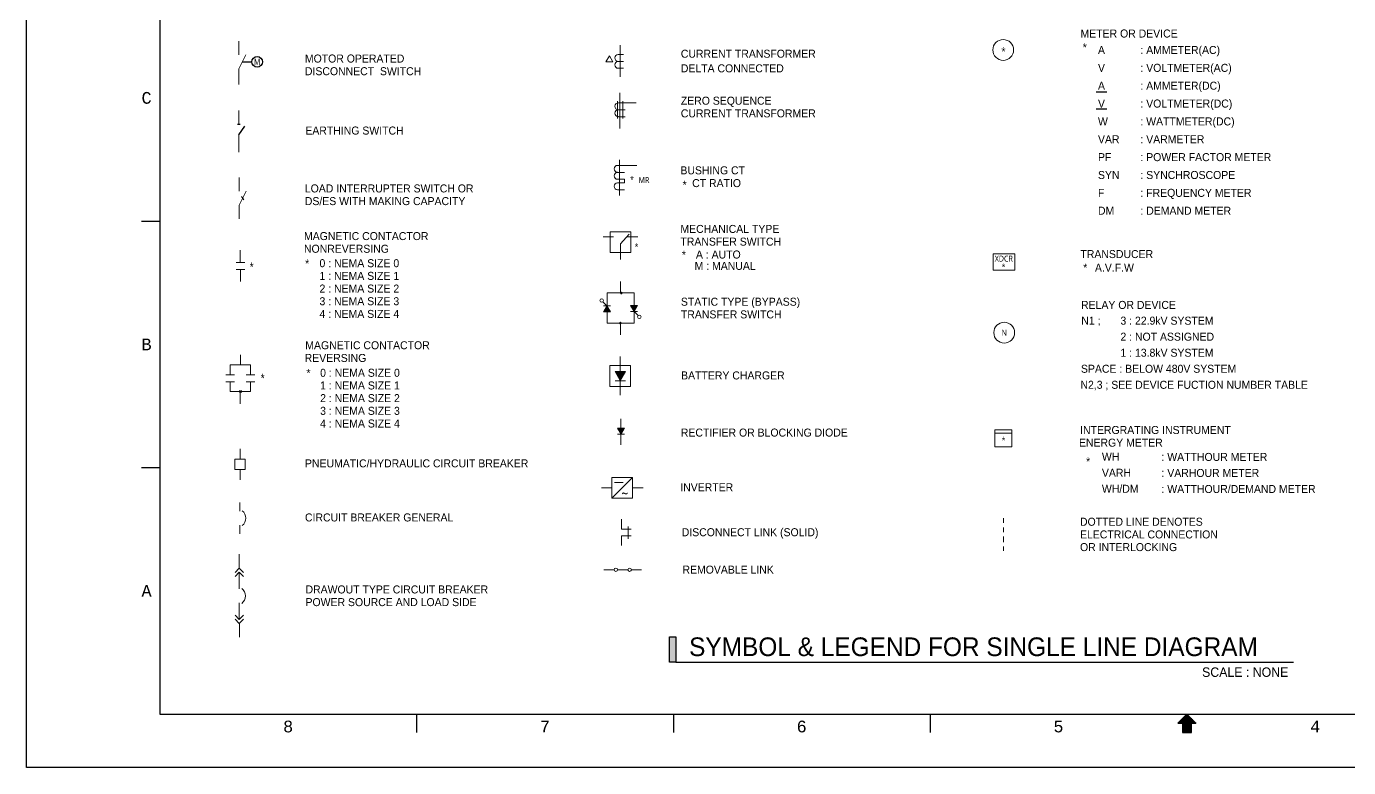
# Model space of a CAD drawing. Header units: feet. Extents: x 1 to 168002, y -59383 to 29717.
# Drawn here: x 42001 to 66781, y 17 to 13896 of the extents above; entities that cross this region are included whole.
import ezdxf
from ezdxf.enums import TextEntityAlignment as Align

# ---------------------------------------------------------------- set-up
doc = ezdxf.new("R2010")
doc.units = ezdxf.units.FT
doc.header["$LTSCALE"] = 50
doc.header["$MEASUREMENT"] = 0
doc.header["$PDMODE"] = 3
doc.header["$PDSIZE"] = 20
doc.linetypes.add('CONTINU', pattern=[0])
doc.layers.get('0').update_dxf_attribs({"linetype": 'CONTINUOUS'})
for name, color, linetype in [('111$0$E-TEXT3', 4, 'CONTINUOUS'), ('B', 8, 'CONTINUOUS'), ('E-SYM1', 3, 'CONTINUOUS'), ('E-SYM2', 3, 'CONTINUOUS'), ('E-Text-1', 2, 'CONTINUOUS')]:
    doc.layers.add(name, color=color, linetype=linetype)
doc.layers.add('Border', color=7, linetype='CONTINUOUS', lineweight=0)
doc.styles.add('TB-1$0$MONOTXT', font='monotxt_.ttf')
doc.styles.add('돋움', font='')
doc.styles.add('맑은고딕', font='', dxfattribs={"width": 1.1})
doc.styles.get('돋움').set_extended_font_data('Dotum')
doc.styles.get('맑은고딕').set_extended_font_data('Malgun Gothic')

# ---------------------------------------------------------------- blocks, each defined once
blk = doc.blocks.new('FORMAT')
at = {"layer": 'Border', "color": 0, "linetype": 'Continuous', "lineweight": 25}
for p, q in [((2500, 28700), (2500, 1000)), ((2156, 10233), (2500, 10233)), ((2156, 5617), (2500, 5617)), ((2500, 1000), (41000, 1000)), ((7312, 1000), (7312, 659)), ((12125, 1000), (12125, 659)), ((16937, 1000), (16937, 659)), ((21750, 1000), (21580, 830)), ((21920, 830), (21750, 1000)), ((21750, 1000), (21750, 659)), ((21580, 830), (21665, 830)), ((21584, 835), (21584, 830)), ((21594, 844), (21594, 830)), ((21604, 854), (21604, 830)), ((21614, 864), (21614, 830)), ((21623, 873), (21623, 830)), ((21633, 883), (21633, 830)), ((21643, 893), (21643, 830)), ((21652, 903), (21652, 830)), ((21662, 912), (21662, 830)), ((21665, 830), (21665, 659)), ((21672, 922), (21672, 659)), ((21682, 932), (21682, 659)), ((21691, 942), (21691, 659)), ((21701, 951), (21701, 659)), ((21711, 961), (21711, 659)), ((21720, 971), (21720, 659)), ((21730, 980), (21730, 659)), ((21740, 990), (21740, 659)), ((21759, 990), (21759, 659)), ((21769, 981), (21769, 659)), ((21779, 971), (21779, 659)), ((21789, 961), (21789, 659)), ((21798, 952), (21798, 659)), ((21808, 942), (21808, 659)), ((21818, 932), (21818, 659)), ((21827, 922), (21827, 659)), ((21835, 659), (21835, 830)), ((21835, 830), (21920, 830)), ((21837, 913), (21837, 830)), ((21847, 903), (21847, 830)), ((21857, 893), (21857, 830)), ((21866, 883), (21866, 830)), ((21876, 874), (21876, 830)), ((21886, 864), (21886, 830)), ((21895, 854), (21895, 830)), ((21905, 845), (21905, 830)), ((21915, 835), (21915, 830)), ((21665, 659), (21835, 659))]:
    blk.add_line(p, q, dxfattribs=at)
blk.add_lwpolyline([(0, 0), (0, 29700), (42000, 29700), (42000, 0)], close=True, dxfattribs=at)
at = {"layer": 'Border', "color": 0, "linetype": 'Continuous', "lineweight": 25, "style": 'TB-1$0$MONOTXT'}
for s, p in [('C', (2156, 12542)), ('B', (2156, 7925)), ('A', (2156, 3308))]:
    blk.add_text(s, height=220, dxfattribs=at).set_placement(p, align=Align.MIDDLE_LEFT)
for s, p in [('8', (4905, 878)), ('7', (9718, 878)), ('6', (14530, 878)), ('5', (19343, 878)), ('4', (24155, 878))]:
    blk.add_text(s, height=219, dxfattribs=at).set_placement(p, align=Align.TOP_CENTER)
blk = doc.blocks.new('TITLE')
at = {"xscale": 0.01, "yscale": 0.01, "zscale": 0.01}
blk.add_blockref('FORMAT', (0, 0), dxfattribs=at)
blk = doc.blocks.new('A04033')
at = {"layer": 'E-SYM1', "color": 3, "linetype": 'Continuous', "lineweight": 13}
for p, q in [((-0.0104, 0), (0.0104, 0)), ((-0.0104, -0.0167), (0.0104, -0.0167))]:
    blk.add_line(p, q, dxfattribs=at)
blk = doc.blocks.new('A04033_1')
at = {"layer": 'E-SYM1', "color": 3, "linetype": 'Continuous', "lineweight": 13}
for p, q in [((-0.0104, 0), (0.0104, 0)), ((-0.0104, -0.0167), (0.0104, -0.0167))]:
    blk.add_line(p, q, dxfattribs=at)
blk = doc.blocks.new('A09044')
at = {"layer": 'E-SYM1', "color": 3, "linetype": 'Continuous', "lineweight": 13}
for p, q in [((0, -0.0097), (0, -0.05)), ((0, -0.1236), (0, -0.0833))]:
    blk.add_line(p, q, dxfattribs=at)
at = {"layer": 'E-SYM1', "color": 3, "linetype": 'Continuous', "lineweight": 13, "flags": 128}
for points in [[(0.0104, -0.0104), (0, 0), (-0.0104, -0.0104)], [(0.0104, -0.0201), (0, -0.0097), (-0.0104, -0.0201)], [(-0.0104, -0.1132), (0, -0.1236), (0.0104, -0.1132)], [(-0.0104, -0.1229), (0, -0.1333), (0.0104, -0.1229)]]:
    blk.add_lwpolyline(points, dxfattribs=at)
at = {"layer": 'E-SYM1', "color": 3, "linetype": 'Continuous', "lineweight": 13, "extrusion": (0, 0, -1)}
blk.add_arc((0.0081, -0.0667), 0.0227, 127.9408, 232.0592, dxfattribs=at)
blk = doc.blocks.new('A0604H')
at = {"layer": 'E-SYM1', "color": 3, "linetype": 'Continuous', "lineweight": 13}
for p, q in [((-0.0062, 0.0208), (-0.0062, -0.0208)), ((-0.0042, 0.0167), (0.0125, 0.0167)), ((-0.0042, 0), (0.0125, 0)), ((0.0063, 0.0208), (0.0063, -0.0208)), ((-0.0042, -0.0167), (0.0125, -0.0167))]:
    blk.add_line(p, q, dxfattribs=at)
for centre in [(-0.0042, 0.0083), (-0.0042, -0.0083)]:
    blk.add_arc(centre, 0.00833, 90, 270, dxfattribs=at)
blk = doc.blocks.new('A0604G')
at = {"layer": 'E-SYM1', "color": 3, "linetype": 'Continuous', "lineweight": 13}
for p, q in [((-0.0042, 0.05), (0.0125, 0.05)), ((-0.0042, 0.0333), (0.0125, 0.0333)), ((-0.0042, 0.0167), (0.0125, 0.0167)), ((-0.0042, 0.0083), (0.0125, 0.0083)), ((0.0125, 0.0083), (0.0125, 0.0167)), ((-0.0042, -0.0083), (0.0125, -0.0083))]:
    blk.add_line(p, q, dxfattribs=at)
for centre in [(-0.0042, 0.0417), (-0.0042, 0.025), (-0.0042, 0)]:
    blk.add_arc(centre, 0.00833, 90, 270, dxfattribs=at)
blk = doc.blocks.new('A04067')
at = {"layer": 'E-SYM1', "color": 3, "linetype": 'Continuous', "lineweight": 13}
for p, q in [((-0.0167, -0.0125), (-0.0417, -0.0125)), ((0, -0.0292), (0.0208, -0.0063)), ((0, -0.0292), (0, -0.0667)), ((0.0151, -0.0125), (0.0417, -0.0125))]:
    blk.add_line(p, q, dxfattribs=at)
at = {"layer": 'E-SYM1', "color": 3, "linetype": 'Continuous', "lineweight": 13, "flags": 128}
blk.add_lwpolyline([(-0.025, 0), (-0.025, -0.05), (0.025, -0.05), (0.025, 0)], close=True, dxfattribs=at)
blk = doc.blocks.new('A16035')
at = {"layer": 'E-SYM1', "color": 3, "linetype": 'Continuous', "lineweight": 13}
for p, q in [((0, 0), (0.0098, 0.0098)), ((0, 0.0083), (0, -0.0083))]:
    blk.add_line(p, q, dxfattribs=at)
at = {"layer": 'E-SYM1', "color": 3, "linetype": 'Continuous', "lineweight": 13, "flags": 128}
for points in [[(-0.0144, 0.0083), (0, 0), (-0.0144, -0.0083), (-0.0144, 0.0083)], [(-0.0009, 0), (-0.0138, 0.0073), (-0.0138, -0.0073), (-0.0009, 0), (-0.0132, 0.0063), (-0.0132, -0.0062), (-0.0015, 0), (-0.0126, 0.0052), (-0.0126, -0.0052), (-0.0024, 0), (-0.0119, 0.0042), (-0.0119, -0.0042), (-0.0032, 0), (-0.0113, 0.0029), (-0.0113, -0.0029), (-0.004, 0), (-0.0107, 0.0017), (-0.0107, -0.0017), (-0.0048, 0), (-0.0101, 0.0006), (-0.0101, -0.0006), (-0.0059, 0)]]:
    blk.add_lwpolyline(points, dxfattribs=at)
at = {"layer": 'E-SYM1', "color": 3, "linetype": 'Continuous', "lineweight": 13}
blk.add_circle((0.0128, 0.0127), 0.00417, dxfattribs=at)
blk.add_arc((0.0125, 0.0125), 0.00313, 225.0538, 225.3154, dxfattribs=at)
blk = doc.blocks.new('A16036')
at = {"layer": 'E-SYM1', "color": 3, "linetype": 'Continuous', "lineweight": 13}
for p, q in [((-0.0104, -0.025), (-0.0187, -0.025)), ((0.0104, -0.025), (0.0187, -0.025)), ((0.0113, -0.0125), (0.0113, -0.0375))]:
    blk.add_line(p, q, dxfattribs=at)
at = {"layer": 'E-SYM1', "color": 3, "linetype": 'Continuous', "lineweight": 13, "extrusion": (0, 0, -1), "flags": 128}
for points in [[(0, 0), (0.025, 0), (0.025, -0.025), (0.025, -0.05), (0, -0.05), (-0.025, -0.05), (-0.025, -0.025), (-0.025, 0), (0, 0)], [(-0.0112, -0.025), (0.0104, -0.0125), (0.0104, -0.0375), (-0.0112, -0.025)], [(-0.0104, -0.025), (0.0098, -0.0135), (0.0098, -0.0365), (-0.0104, -0.025), (0.009, -0.015), (0.009, -0.035), (-0.0096, -0.025), (0.0081, -0.0165), (0.0081, -0.0335), (-0.0088, -0.025), (0.0073, -0.0179), (0.0073, -0.0321), (-0.0077, -0.025), (0.0065, -0.0194), (0.0065, -0.0306), (-0.0065, -0.025), (0.0056, -0.0208), (0.0056, -0.0292), (-0.0052, -0.025), (0.0048, -0.0221), (0.0048, -0.0279), (-0.0038, -0.025), (0.004, -0.0231), (0.004, -0.0269), (-0.0021, -0.025), (0.0031, -0.0242), (0.0031, -0.0258), (-0.0006, -0.025), (0.0025, -0.025), (0.0025, -0.025), (0.0104, -0.025)]]:
    blk.add_lwpolyline(points, dxfattribs=at)
blk = doc.blocks.new('A16032')
at = {"layer": 'E-SYM1', "color": 3, "linetype": 'Continuous', "lineweight": 13}
blk.add_line((0, 0.0083), (0, -0.0083), dxfattribs=at)
at = {"layer": 'E-SYM1', "color": 3, "linetype": 'Continuous', "lineweight": 13, "extrusion": (0, 0, -1), "flags": 128}
for points in [[(0.0144, 0.0083), (0, 0), (0.0144, -0.0083), (0.0144, 0.0083)], [(0.0009, 0), (0.0138, 0.0073), (0.0138, -0.0073), (0.0009, 0), (0.0132, 0.0062), (0.0132, -0.0063), (0.0015, 0), (0.0126, 0.0052), (0.0126, -0.0052), (0.0024, 0), (0.0119, 0.0042), (0.0119, -0.0042), (0.0032, 0), (0.0113, 0.0029), (0.0113, -0.0029), (0.004, 0), (0.0107, 0.0017), (0.0107, -0.0017), (0.0049, 0), (0.0101, 0.0006), (0.0101, -0.0006), (0.0059, 0)]]:
    blk.add_lwpolyline(points, dxfattribs=at)
blk = doc.blocks.new('A00062')
at = {"layer": 'E-SYM1', "color": 3, "linetype": 'Continuous', "lineweight": 13}
for radius in [0.00208, 0.00104]:
    blk.add_circle((0, 0), radius, dxfattribs=at)
blk = doc.blocks.new('A00062_1')
at = {"layer": 'E-SYM1', "color": 3, "linetype": 'Continuous', "lineweight": 13}
for radius in [0.00208, 0.00104]:
    blk.add_circle((0, 0), radius, dxfattribs=at)
blk = doc.blocks.new('A09041')
at = {"layer": 'E-SYM1', "color": 3, "linetype": 'Continuous', "lineweight": 13}
for p, q in [((0, 0), (0, 0.0208)), ((0, -0.0333), (0, -0.0542))]:
    blk.add_line(p, q, dxfattribs=at)
at = {"layer": 'E-SYM1', "color": 3, "linetype": 'Continuous', "lineweight": 13, "extrusion": (0, 0, -1)}
blk.add_arc((0.0081, -0.0167), 0.0227, 127.9408, 232.0592, dxfattribs=at)
blk = doc.blocks.new('A0604F_1')
at = {"layer": 'E-SYM1', "color": 3, "linetype": 'Continuous', "lineweight": 13}
for p, q in [((-0.0042, 0.0167), (0.0083, 0.0167)), ((-0.0042, 0), (0.0083, 0)), ((-0.0042, -0.0167), (0.0083, -0.0167))]:
    blk.add_line(p, q, dxfattribs=at)
for centre in [(-0.0042, 0.0083), (-0.0042, -0.0083)]:
    blk.add_arc(centre, 0.00833, 90, 270, dxfattribs=at)
blk = doc.blocks.new('A$C25AB1A70')
at = {"layer": 'E-SYM1', "ltscale": 0.5}
for p, q in [((0, 0), (-2.52, 3.6)), ((0.6, 4.4), (-0.6, 4.4))]:
    blk.add_line(p, q, dxfattribs=at)

msp = doc.modelspace()

# ---------------------------------------------------------------- hatches: boundary and pattern name
at = {"layer": '111$0$E-TEXT3'}
msp.add_hatch(color=7, dxfattribs=at).paths.add_polyline_path([(54054.3, 2467.4), (54171.1, 2467.4), (54171.1, 1991.7), (54054.3, 1991.7)])

# ---------------------------------------------------------------- linework, layer by layer
at = {"color": 1}
msp.add_line((54171.1, 1991.7, 0.1), (65747.3, 1991.7, 0.1), dxfattribs=at)
at = {"layer": '111$0$E-TEXT3', "color": 7, "elevation": 0.1}
msp.add_lwpolyline([(54054.3, 2467.4), (54171.1, 2467.4), (54171.1, 1991.7), (54054.3, 1991.7)], close=True, dxfattribs=at)
at = {"layer": 'E-SYM1', "color": 3, "linetype": 'Continuous', "lineweight": 13}
for p, q in [((45981.5, 13623.4, 0.1), (45981.5, 13363.5, 0.1)), ((53127.6, 12950.2, 0.1), (53127.6, 13548.8, 0.1)), ((45981.5, 13103.6, 0.1), (46111.4, 13363.5, 0.1)), ((45981.5, 13103.6, 0.1), (45981.5, 12811.3, 0.1)), ((53124.5, 12655.8, 0.1), (53124.5, 11985.3, 0.1)), ((53225.5, 12466.7, 0.1), (53430.9, 12466.7, 0.1)), ((45981.5, 12323.5, 0.1), (45981.5, 12063.6, 0.1)), ((45981.5, 12070.4, 0.1), (45981.5, 12265.3, 0.1)), ((45981.5, 11865.6, 0.1), (45981.5, 11615.6, 0.1)), ((45981.5, 11865.6, 0.1), (45981.5, 11540.1, 0.1)), ((53118, 11398.8, 0.1), (53118, 10728.3, 0.1)), ((53211.5, 11293.9, 0.1), (53438.9, 11293.9, 0.1)), ((45990.2, 11068.8, 0.1), (45990.2, 10808.9, 0.1)), ((45989.5, 10550.5, 0.1), (46119.5, 10810.4, 0.1)), ((46078.9, 10647.9, 0.1), (46030.1, 10713, 0.1)), ((45989.5, 10550.5, 0.1), (45989.5, 10290.6, 0.1)), ((46007.7, 9706, 0.1), (46007.7, 9478.6, 0.1)), ((46012.8, 9117.5, 0.1), (46012.8, 9344.9, 0.1)), ((53138.6, 9121.2, 0.1), (53138.6, 8909.2, 0.1)), ((52883.6, 8905.4, 0.1), (52883.6, 8341.2, 0.1)), ((53391.7, 8905.4, 0.1), (52883.6, 8905.4, 0.1)), ((53391.7, 8905.4, 0.1), (53391.7, 8341.2, 0.1)), ((53391.7, 8341.2, 0.1), (52883.6, 8341.2, 0.1)), ((53133.4, 8330.4, 0.1), (53133.4, 8118.3, 0.1)), ((46012.5, 7747.9, 0.1), (46012.5, 7559, 0.1)), ((53131.3, 6991.4, 0.1), (53131.3, 7713.7, 0.1)), ((46007.8, 7559, 0.1), (45822.4, 7559, 0.1)), ((45822.4, 7559, 0.1), (45822.4, 7373.6, 0.1)), ((46012.5, 7559, 0.1), (46197.9, 7559, 0.1)), ((46197.9, 7559, 0.1), (46197.9, 7373.6, 0.1)), ((45822.4, 7058.2, 0.1), (45822.4, 7243.6, 0.1)), ((46197.9, 7058.2, 0.1), (46197.9, 7243.6, 0.1)), ((46197.9, 7058.2, 0.1), (45822.4, 7058.2, 0.1)), ((46007.8, 6830.9, 0.1), (46007.8, 7058.2, 0.1)), ((53140.9, 6544.9, 0.1), (53140.9, 6058.6, 0.1)), ((46006, 5984, 0.1), (46006, 5791.2, 0.1)), ((46006, 5596.3, 0.1), (46006, 5403.5, 0.1)), ((52973.6, 5061.8, 0.1), (53363.4, 5451.6, 0.1)), ((52778.6, 5256.7, 0.1), (52973.6, 5256.7, 0.1)), ((52978.8, 5256.7, 0.1), (52789, 5256.7, 0.1)), ((53024.8, 5353.1, 0.1), (53187.2, 5353.1, 0.1)), ((53361.8, 5256.7, 0.1), (53548.3, 5256.7, 0.1)), ((53363.4, 5256.7, 0.1), (53558.3, 5256.7, 0.1)), ((53153.6, 4665.7, 0.1), (53153.6, 4483.6, 0.1)), ((53153.6, 4483.6, 0.1), (53334.6, 4483.6, 0.1)), ((53280.3, 4528.4, 0.1), (53280.3, 4299.6, 0.1)), ((60313.7, 4689.1, 0.1), (60313.7, 4598.7, 0.1)), ((60313.7, 4512.9, 0.1), (60313.7, 4427.2, 0.1)), ((53151.6, 4353.8, 0.1), (53151.6, 4177.6, 0.1)), ((53334.6, 4356.9, 0.1), (53153.6, 4356.9, 0.1)), ((60313.7, 4341.5, 0.1), (60313.7, 4240.6, 0.1)), ((45991.5, 3751.4, 0.1), (45991.5, 4015.8, 0.1)), ((60313.7, 4154.9, 0.1), (60313.7, 4072.6, 0.1)), ((52823, 3720.7, 0.1), (53009.5, 3720.7, 0.1)), ((53274.7, 3720.7, 0.1), (53079.8, 3720.7, 0.1)), ((53339.8, 3720.7, 0.1), (53526.3, 3720.7, 0.1)), ((45992.7, 2459, 0.1), (45992.7, 2723.3, 0.1))]:
    msp.add_line(p, q, dxfattribs=at)
at = {"layer": 'E-SYM1', "linetype": 'Continuous', "lineweight": 13}
msp.add_line((60154.4, 6276.4, 0.1), (60472.9, 6276.4, 0.1), dxfattribs=at)
at = {"layer": 'E-SYM1', "color": 2, "linetype": 'Continuous', "lineweight": 13, "elevation": 0.1, "flags": 128}
msp.add_lwpolyline([(52863.3, 13231.8), (52928.3, 13344.4), (52993.3, 13231.8), (52863.3, 13231.8)], dxfattribs=at)
at = {"layer": 'E-SYM1', "color": 3, "linetype": 'Continuous', "lineweight": 13, "elevation": 0.1, "flags": 128}
for points in [[(60323.1, 9635.8), (60524.6, 9635.8), (60524.6, 9484.7), (60524.6, 9333.6), (60323.1, 9333.6), (60121.6, 9333.6), (60121.6, 9484.7), (60121.6, 9635.8), (60323.1, 9635.8)], [(53168.5, 5451.6), (52973.6, 5451.6), (52973.6, 5256.7), (52973.6, 5061.8), (53168.5, 5061.8), (53363.4, 5061.8), (53363.4, 5256.7), (53363.4, 5451.6), (53168.5, 5451.6)]]:
    msp.add_lwpolyline(points, dxfattribs=at)
at = {"layer": 'E-SYM1', "linetype": 'Continuous', "lineweight": 13, "elevation": 0.1, "flags": 128}
msp.add_lwpolyline([(60154.4, 6021.6), (60472.9, 6021.6), (60472.9, 6340.1), (60154.4, 6340.1)], close=True, dxfattribs=at)
at = {"layer": 'E-SYM1', "color": 3, "linetype": 'Continuous', "lineweight": 13, "elevation": 0.1}
msp.add_lwpolyline([(45908.5, 5791.2), (46103.4, 5791.2), (46103.4, 5596.3), (45908.5, 5596.3)], close=True, dxfattribs=at)
at = {"layer": 'E-SYM1', "color": 3, "linetype": 'Continuous', "lineweight": 13}
for centre, radius in [((60309, 13456.2, 0.1), 194.9), ((60327.3, 8161.5, 0.1), 194.9), ((53047.3, 3720.7, 0.1), 32.5), ((53307.2, 3720.7, 0.1), 32.5)]:
    msp.add_circle(centre, radius, dxfattribs=at)
msp.add_point((46012.5, 7058.2, 0.1), dxfattribs=at)
at = {"layer": 'E-SYM2'}
msp.add_line((46046.4, 13233.6, 0.1), (46226.5, 13233.6, 0.1), dxfattribs=at)
msp.add_circle((46325.5, 13233.6, 0.1), 99, dxfattribs=at)
at = {"layer": 'E-Text-1'}
for p, q in [((62051.8, 12668.9, 0.1), (62253.3, 12668.9, 0.1)), ((62051.8, 12350.3, 0.1), (62253.3, 12350.3, 0.1))]:
    msp.add_line(p, q, dxfattribs=at)

# ---------------------------------------------------------------- block references
at = {"color": 7, "linetype": 'CONTINU', "ltscale": 100, "xscale": 100, "yscale": 100, "zscale": 100}
msp.add_blockref('TITLE', (42001.4, 16.7, 0.1), dxfattribs=at)
at = {"layer": 'B', "xscale": -45.00023775635822, "yscale": 45.00023775635822, "zscale": 45.00023775635822}
msp.add_blockref('A$C25AB1A70', (45981.5, 11865.6, 0.1), dxfattribs=at)
at = {"layer": 'E-SYM1', "linetype": 'Continuous', "lineweight": 13, "xscale": 7796.109922900757, "yscale": 7796.109922900757, "zscale": 7796.109922900757}
for name, p in [('A0604F_1', (53127.6, 13242.6, 0.1)), ('A0604H', (53128.1, 12336.8, 0.1)), ('A0604G', (53114, 10904.1, 0.1)), ('A04067', (53135.8, 10052.3, 0.1)), ('A04033', (46012.8, 9474.8, 0.1)), ('A00062', (53151.7, 8902.7, 0.1)), ('A00062_1', (53133, 8340.5, 0.1)), ('A04033_1', (45822.4, 7373.6, 0.1)), ('A09041', (45999.4, 4817.4, 0.1)), ('A09044', (45991.5, 3751.4, 0.1))]:
    msp.add_blockref(name, p, dxfattribs=at)
at = {"layer": 'E-SYM1', "linetype": 'Continuous', "lineweight": 13, "xscale": 7796.109922900758, "yscale": 7796.109922900758, "zscale": 7796.109922900758}
for p, rotation in [((52881.7, 8665, 0.1), 90), ((53390.3, 8556.5, 0.1), 270)]:
    msp.add_blockref('A16035', p, dxfattribs=dict(at, rotation=rotation))
at = {"layer": 'E-SYM1', "linetype": 'Continuous', "lineweight": 13, "extrusion": (0, 0, -1), "xscale": 7796.109922900758, "yscale": 7796.109922900758, "zscale": 7796.109922900758, "rotation": 270}
for name, p in [('A16036', (-52936.1, 7349.9, -0.1)), ('A16032', (-53146.2, 6258.9, -0.1))]:
    msp.add_blockref(name, p, dxfattribs=at)
at = {"layer": 'E-SYM1', "linetype": 'Continuous', "lineweight": 13, "extrusion": (0, 0, -1), "xscale": 7796.109922900757, "yscale": 7796.109922900757, "zscale": 7796.109922900757}
msp.add_blockref('A04033_1', (-46197.9, 7373.6, -0.1), dxfattribs=at)

# ---------------------------------------------------------------- texts
at = {"color": 3, "style": '돋움'}
msp.add_text('SYMBOL & LEGEND FOR SINGLE LINE DIAGRAM', height=350, dxfattribs=at).set_placement((54421.1, 2278.8, 0.1), align=Align.MIDDLE_LEFT)
at = {"color": 7, "style": '돋움'}
msp.add_text('SCALE : NONE', height=176.54, dxfattribs=at).set_placement((65652.8, 1891.5, 0.1), align=Align.TOP_RIGHT)
at = {"layer": 'E-SYM1', "color": 2, "style": '맑은고딕', "width": 0.8}
msp.add_text('*', height=135, dxfattribs=at).set_placement((60275, 13501.9, 0.1), align=Align.TOP_LEFT)
at = {"layer": 'E-SYM1', "color": 2, "linetype": 'Continuous', "lineweight": 13, "style": '맑은고딕', "width": 0.8}
for height, p in [(112.5, (53351.8, 11030.6, 0.1)), (112.5, (53435.5, 9774.2, 0.1)), (135, (46222.5, 9401.4, 0.1)), (135, (46429.8, 7315.5, 0.1))]:
    msp.add_text('*', height=height, dxfattribs=at).set_placement(p, align=Align.MIDDLE_CENTER)
msp.add_text('MR', height=112.5, dxfattribs=at).set_placement((53474.8, 11019.4, 0.1), align=Align.MIDDLE_LEFT)
at = {"layer": 'E-SYM1', "color": 3, "linetype": 'Continuous', "lineweight": 13, "style": '맑은고딕', "width": 0.8}
for s, p in [('XDCR', (60319.2, 9547.6, 0.1)), ('*', (60314.3, 9396.5, 0.1))]:
    msp.add_text(s, height=112.5, dxfattribs=at).set_placement(p, align=Align.MIDDLE_CENTER)
msp.add_text('N', height=112.5, dxfattribs=at).set_placement((60327.3, 8161.5, 0.1), align=Align.MIDDLE)
at = {"layer": 'E-SYM1', "color": 2, "style": '맑은고딕', "width": 0.8}
msp.add_text('*', height=112.5, dxfattribs=at).set_placement((60314.6, 6149, 0.1), align=Align.MIDDLE_CENTER)
at = {"layer": 'E-SYM1', "color": 3, "linetype": 'Continuous', "lineweight": 13, "style": '맑은고딕', "width": 0.8}
msp.add_text('~', height=210, dxfattribs=at).set_placement((53152.8, 5150.9, 0.1), align=Align.MIDDLE_LEFT)
at = {"layer": 'E-SYM2', "color": 2, "style": '맑은고딕', "width": 0.8}
msp.add_text('M', height=112.5, dxfattribs=at).set_placement((46325.5, 13233.6, 0.1), align=Align.MIDDLE_CENTER)
at = {"layer": 'E-Text-1', "style": '돋움'}
for s, height, p in [('METER OR DEVICE', 150.001, (61756.8, 13764.1, 0.1)), ('CURRENT TRANSFORMER', 150.001, (54266.3, 13385.7, 0.1)), ('A', 150, (62084.7, 13455.6, 0.1)), (': AMMETER(AC)', 150.001, (62879.7, 13455.6, 0.1)), ('MOTOR OPERATED', 150.001, (47220.7, 13295.4, 0.1)), ('DISCONNECT  SWITCH', 150.001, (47220.7, 13057.9, 0.1)), ('DELTA CONNECTED', 150.001, (54266.3, 13111.8, 0.1)), ('V', 150, (62084.7, 13121.1, 0.1)), (': VOLTMETER(AC)', 150.001, (62879.7, 13121.1, 0.1)), ('A', 150, (62084.7, 12786.6, 0.1)), (': AMMETER(DC)', 150.001, (62879.7, 12786.6, 0.1)), ('ZERO SEQUENCE', 150.001, (54266.3, 12505.9, 0.1)), ('V', 150, (62084.7, 12452.2, 0.1)), (': VOLTMETER(DC)', 150.001, (62879.7, 12452.2, 0.1)), ('CURRENT TRANSFORMER', 150.001, (54266.3, 12268.4, 0.1)), ('W', 150, (62084.7, 12117.7, 0.1)), (': WATTMETER(DC)', 150.001, (62879.7, 12117.7, 0.1)), ('EARTHING SWITCH', 150.001, (47228.9, 11946.7, 0.1)), ('VAR', 150, (62084.7, 11783.3, 0.1)), (': VARMETER', 150, (62879.7, 11783.3, 0.1)), ('PF', 150, (62084.7, 11448.8, 0.1)), (': POWER FACTOR METER', 150.001, (62879.7, 11448.8, 0.1)), ('BUSHING CT', 150, (54258.7, 11201.7, 0.1)), ('SYN', 150, (62084.7, 11114.3, 0.1)), (': SYNCHROSCOPE', 150.001, (62879.7, 11114.3, 0.1)), ('LOAD INTERRUPTER SWITCH OR', 150.001, (47219, 10862.7, 0.1)), ('CT RATIO', 150, (54478.7, 10962.6, 0.1)), ('DS/ES WITH MAKING CAPACITY', 150.001, (47219, 10625.2, 0.1)), ('F', 150, (62084.7, 10779.9, 0.1)), (': FREQUENCY METER', 150.001, (62879.7, 10779.9, 0.1)), ('DM', 150, (62084.7, 10445.4, 0.1)), (': DEMAND METER', 150.001, (62879.7, 10445.4, 0.1)), ('MECHANICAL TYPE', 150.001, (54258.7, 10104, 0.1)), ('MAGNETIC CONTACTOR', 150.001, (47203.3, 9970.3, 0.1)), ('TRANSFER SWITCH', 150.001, (54258.7, 9866.5, 0.1)), ('NONREVERSING', 150.001, (47203.3, 9732.8, 0.1)), ('A : AUTO', 150, (54549.1, 9624.9, 0.1)), ('TRANSDUCER', 150, (61755.7, 9633.3, 0.1)), ('0 : NEMA SIZE 0', 150.001, (47494, 9462.4, 0.1)), ('M : MANUAL', 150, (54524.7, 9412, 0.1)), ('A.V.F.W', 150, (62027.8, 9377.5, 0.1)), ('1 : NEMA SIZE 1', 150.001, (47494, 9224.9, 0.1)), ('2 : NEMA SIZE 2', 150.001, (47494, 8987.4, 0.1)), ('3 : NEMA SIZE 3', 150.001, (47494, 8749.9, 0.1)), ('STATIC TYPE (BYPASS)', 150.001, (54267.9, 8740.7, 0.1)), ('RELAY OR DEVICE', 150.001, (61767.6, 8680.8, 0.1)), ('4 : NEMA SIZE 4', 150.001, (47494, 8512.3, 0.1)), ('TRANSFER SWITCH', 150.001, (54267.9, 8503.2, 0.1)), ('N1 ;', 150, (61772, 8386, 0.1)), ('3 : 22.9kV SYSTEM', 150.001, (62505.6, 8386, 0.1)), ('MAGNETIC CONTACTOR', 150.001, (47227.2, 7925.4, 0.1)), ('2 : NOT ASSIGNED', 150.001, (62505.6, 8085.8, 0.1)), ('REVERSING', 150, (47216.2, 7687.8, 0.1)), ('1 : 13.8kV SYSTEM', 150.001, (62505.6, 7785.6, 0.1)), ('0 : NEMA SIZE 0', 150.001, (47506, 7410, 0.1)), ('BATTERY CHARGER', 150.001, (54271.6, 7360.7, 0.1)), ('SPACE : BELOW 480V SYSTEM', 150.001, (61765.8, 7485.3, 0.1)), ('1 : NEMA SIZE 1', 150.001, (47506, 7172.5, 0.1)), ('N2,3 ; SEE DEVICE FUCTION NUMBER TABLE', 150.001, (61756, 7185.1, 0.1)), ('2 : NEMA SIZE 2', 150.001, (47506, 6934.9, 0.1)), ('3 : NEMA SIZE 3', 150.001, (47506, 6697.4, 0.1)), ('4 : NEMA SIZE 4', 150.001, (47506, 6459.9, 0.1)), ('RECTIFIER OR BLOCKING DIODE', 150.001, (54266.3, 6290, 0.1)), ('INTERGRATING INSTRUMENT', 150.001, (61749.8, 6338.8, 0.1)), ('ENERGY METER', 150.001, (61728.6, 6101.4, 0.1)), ('PNEUMATIC/HYDRAULIC CIRCUIT BREAKER', 150.001, (47221.8, 5713.5, 0.1)), ('WH', 150, (62158.5, 5837.5, 0.1)), (' : WATTHOUR METER', 150.001, (63220.4, 5833.9, 0.1)), ('VARH', 150, (62158.5, 5537.3, 0.1)), (' : VARHOUR METER', 150.001, (63220.4, 5533.7, 0.1)), ('INVERTER', 150, (54255.8, 5265.9, 0.1)), ('WH/DM', 150, (62158.5, 5237.1, 0.1)), (' : WATTHOUR/DEMAND METER', 150.001, (63220.4, 5233.5, 0.1)), ('CIRCUIT BREAKER GENERAL', 150.001, (47221.8, 4700.9, 0.1)), ('DISCONNECT LINK (SOLID)', 150.001, (54283.5, 4423.7, 0.1)), ('DOTTED LINE DENOTES', 150.001, (61747.8, 4620, 0.1)), ('OR INTERLOCKING', 150.001, (61747.8, 4145.3, 0.1)), ('ELECTRICAL CONNECTION', 150.001, (61747.8, 4382.7, 0.1)), ('REMOVABLE LINK', 150.001, (54297, 3723.3, 0.1)), ('DRAWOUT TYPE CIRCUIT BREAKER', 150.001, (47232, 3352.4, 0.1)), ('POWER SOURCE AND LOAD SIDE', 150.001, (47232, 3114.8, 0.1))]:
    msp.add_text(s, height=height, dxfattribs=at).set_placement(p, align=Align.MIDDLE_LEFT)
for p in [(61799.5, 13581.1, 0.1), (61807.6, 9455.3, 0.1)]:
    msp.add_text('*', height=150, dxfattribs=at).set_placement(p, align=Align.TOP_LEFT)
for p in [(54338.4, 10931.9, 0.1), (54322.8, 9619.7, 0.1), (47263.1, 9457.2, 0.1), (47286.9, 7404.8, 0.1), (61900.2, 5748.9, 0.1)]:
    msp.add_text('*', height=150, dxfattribs=at).set_placement(p, align=Align.MIDDLE_CENTER)

doc.saveas('drawing.dxf')
